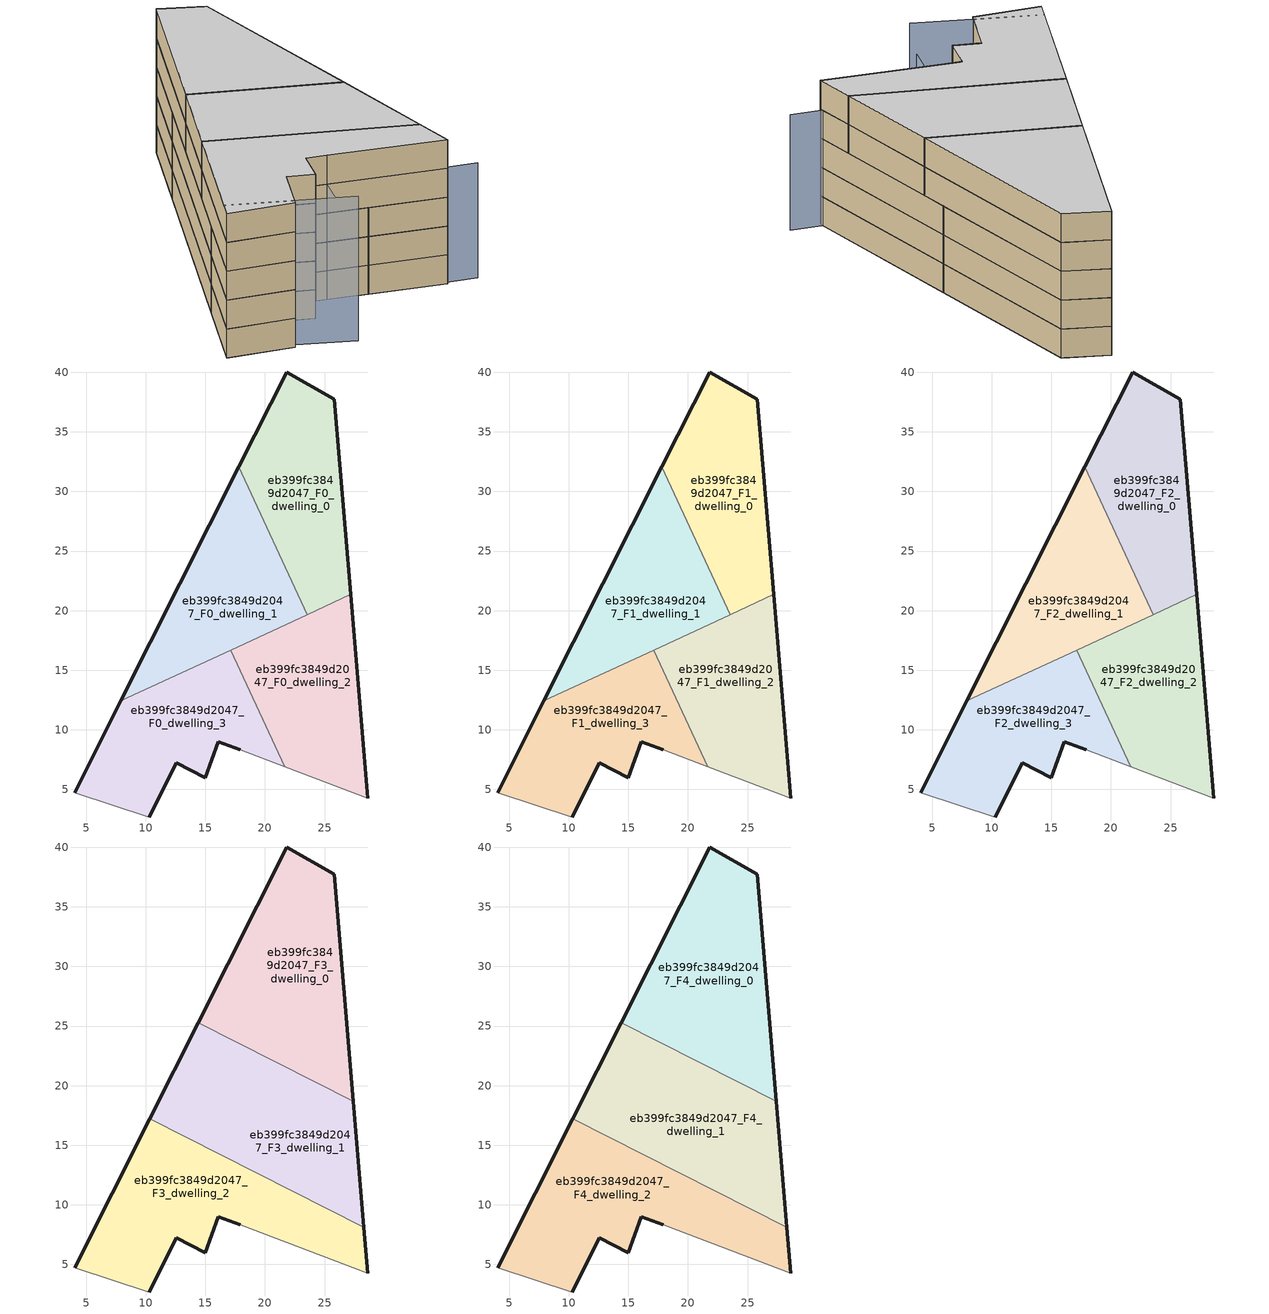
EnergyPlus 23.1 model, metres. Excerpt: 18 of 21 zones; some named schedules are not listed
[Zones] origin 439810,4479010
eb399fc3849d2047_F0_dwelling_0
 floor ground (EU_floor_Construction): 27.2,21.36 25.83,37.72 21.82,40.02 17.81,32.06 23.55,19.66 z0
 wall outside (EU_wall_Construction): 17.81,32.06 21.82,40.02 25.83,37.72 27.2,21.36 z0:3
 wall to eb399fc3849d2047_F0_dwelling_1 (EU_wall_Construction): 23.55,19.66 17.81,32.06 z0:3
 wall to eb399fc3849d2047_F0_dwelling_2 (EU_wall_Construction): 27.2,21.36 23.55,19.66 z0:3
eb399fc3849d2047_F0_dwelling_1
 floor ground (EU_floor_Construction): 23.55,19.66 17.81,32.06 7.91,12.42 z0
 wall outside (EU_wall_Construction): 7.91,12.42 17.81,32.06 z0:3
 wall to eb399fc3849d2047_F0_dwelling_3 (EU_wall_Construction): 17.12,16.69 7.91,12.42 z0:3
 wall to eb399fc3849d2047_F0_dwelling_2 (EU_wall_Construction): 23.55,19.66 17.12,16.69 z0:3
eb399fc3849d2047_F0_dwelling_2
 floor ground (EU_floor_Construction): 28.63,4.28 27.2,21.36 17.12,16.69 21.64,6.92 z0
 wall outside (EU_wall_Construction): 27.2,21.36 28.63,4.28 z0:3
 wall adiabatic (EU_wall_Construction): 28.63,4.28 21.64,6.92 z0:3
 wall to eb399fc3849d2047_F0_dwelling_3 (EU_wall_Construction): 21.64,6.92 17.12,16.69 z0:3
eb399fc3849d2047_F0_dwelling_3
 floor ground (EU_floor_Construction): 21.64,6.92 17.12,16.69 7.91,12.42 4.04,4.74 10.31,2.69 12.56,7.22 15,6 16.07,9.01 17.95,8.31 z0
 wall outside (EU_wall_Construction): 17.95,8.31 16.07,9.01 15,6 12.56,7.22 10.31,2.69 / 4.04,4.74 7.91,12.42 z0:3
 wall adiabatic (EU_wall_Construction): 21.64,6.92 17.95,8.31 / 10.31,2.69 4.04,4.74 z0:3
eb399fc3849d2047_F1_dwelling_0
 floor to eb399fc3849d2047_F0_dwelling_0 (EU_floor_Construction): 27.2,21.36 25.83,37.72 21.82,40.02 17.81,32.06 23.55,19.66 z3
 wall outside (EU_wall_Construction): 17.81,32.06 21.82,40.02 25.83,37.72 27.2,21.36 z3:6
 wall to eb399fc3849d2047_F1_dwelling_1 (EU_wall_Construction): 23.55,19.66 17.81,32.06 z3:6
 wall to eb399fc3849d2047_F1_dwelling_2 (EU_wall_Construction): 27.2,21.36 23.55,19.66 z3:6
eb399fc3849d2047_F1_dwelling_1
 floor to eb399fc3849d2047_F0_dwelling_1 (EU_floor_Construction): 23.55,19.66 17.81,32.06 7.91,12.42 z3
 wall outside (EU_wall_Construction): 7.91,12.42 17.81,32.06 z3:6
 wall to eb399fc3849d2047_F1_dwelling_3 (EU_wall_Construction): 17.12,16.69 7.91,12.42 z3:6
 wall to eb399fc3849d2047_F1_dwelling_2 (EU_wall_Construction): 23.55,19.66 17.12,16.69 z3:6
eb399fc3849d2047_F1_dwelling_2
 floor to eb399fc3849d2047_F0_dwelling_2 (EU_floor_Construction): 28.63,4.28 27.2,21.36 17.12,16.69 21.64,6.92 z3
 wall outside (EU_wall_Construction): 27.2,21.36 28.63,4.28 z3:6
 wall adiabatic (EU_wall_Construction): 28.63,4.28 21.64,6.92 z3:6
 wall to eb399fc3849d2047_F1_dwelling_3 (EU_wall_Construction): 21.64,6.92 17.12,16.69 z3:6
eb399fc3849d2047_F1_dwelling_3
 floor to eb399fc3849d2047_F0_dwelling_3 (EU_floor_Construction): 21.64,6.92 17.12,16.69 7.91,12.42 4.04,4.74 10.31,2.69 12.56,7.22 15,6 16.07,9.01 17.95,8.31 z3
 wall outside (EU_wall_Construction): 17.95,8.31 16.07,9.01 15,6 12.56,7.22 10.31,2.69 / 4.04,4.74 7.91,12.42 z3:6
 wall adiabatic (EU_wall_Construction): 21.64,6.92 17.95,8.31 / 10.31,2.69 4.04,4.74 z3:6
eb399fc3849d2047_F2_dwelling_0
 floor to eb399fc3849d2047_F1_dwelling_0 (EU_floor_Construction): 27.2,21.36 25.83,37.72 21.82,40.02 17.81,32.06 23.55,19.66 z6
 wall outside (EU_wall_Construction): 17.81,32.06 21.82,40.02 25.83,37.72 27.2,21.36 z6:9
 wall to eb399fc3849d2047_F2_dwelling_1 (EU_wall_Construction): 23.55,19.66 17.81,32.06 z6:9
 wall to eb399fc3849d2047_F2_dwelling_2 (EU_wall_Construction): 27.2,21.36 23.55,19.66 z6:9
eb399fc3849d2047_F2_dwelling_1
 floor to eb399fc3849d2047_F1_dwelling_1 (EU_floor_Construction): 23.55,19.66 17.81,32.06 7.91,12.42 z6
 wall outside (EU_wall_Construction): 7.91,12.42 17.81,32.06 z6:9
 wall to eb399fc3849d2047_F2_dwelling_3 (EU_wall_Construction): 17.12,16.69 7.91,12.42 z6:9
 wall to eb399fc3849d2047_F2_dwelling_2 (EU_wall_Construction): 23.55,19.66 17.12,16.69 z6:9
eb399fc3849d2047_F2_dwelling_2
 floor to eb399fc3849d2047_F1_dwelling_2 (EU_floor_Construction): 28.63,4.28 27.2,21.36 17.12,16.69 21.64,6.92 z6
 wall outside (EU_wall_Construction): 27.2,21.36 28.63,4.28 z6:9
 wall adiabatic (EU_wall_Construction): 28.63,4.28 21.64,6.92 z6:9
 wall to eb399fc3849d2047_F2_dwelling_3 (EU_wall_Construction): 21.64,6.92 17.12,16.69 z6:9
eb399fc3849d2047_F2_dwelling_3
 floor to eb399fc3849d2047_F1_dwelling_3 (EU_floor_Construction): 21.64,6.92 17.12,16.69 7.91,12.42 4.04,4.74 10.31,2.69 12.56,7.22 15,6 16.07,9.01 17.95,8.31 z6
 wall outside (EU_wall_Construction): 17.95,8.31 16.07,9.01 15,6 12.56,7.22 10.31,2.69 / 4.04,4.74 7.91,12.42 z6:9
 wall adiabatic (EU_wall_Construction): 21.64,6.92 17.95,8.31 / 10.31,2.69 4.04,4.74 z6:9
eb399fc3849d2047_F3_dwelling_0
 floor to eb399fc3849d2047_F2_dwelling_0 (EU_floor_Construction): 27.2,21.36 25.83,37.72 21.82,40.02 17.81,32.06 22.95,20.96 24.57,20.14 z9
 floor to eb399fc3849d2047_F2_dwelling_1 (EU_floor_Construction): 22.95,20.96 17.81,32.06 14.39,25.27 z9
 floor to eb399fc3849d2047_F2_dwelling_2 (EU_floor_Construction): 27.42,18.7 27.2,21.36 24.57,20.14 z9
 wall outside (EU_wall_Construction): 14.39,25.27 21.82,40.02 25.83,37.72 27.42,18.7 z9:12
 wall to eb399fc3849d2047_F3_dwelling_1 (EU_wall_Construction): 27.42,18.7 14.39,25.27 z9:12
eb399fc3849d2047_F3_dwelling_1
 floor to eb399fc3849d2047_F2_dwelling_1 (EU_floor_Construction): 23.55,19.66 22.95,20.96 14.39,25.27 10.32,17.21 14.12,15.3 z9
 floor to eb399fc3849d2047_F2_dwelling_0 (EU_floor_Construction): 24.57,20.14 22.95,20.96 23.55,19.66 z9
 floor to eb399fc3849d2047_F2_dwelling_2 (EU_floor_Construction): 28.31,8.14 27.42,18.7 24.57,20.14 17.12,16.69 18.87,12.9 z9
 floor to eb399fc3849d2047_F2_dwelling_3 (EU_floor_Construction): 18.87,12.9 17.12,16.69 14.12,15.3 z9
 wall outside (EU_wall_Construction): 10.32,17.21 14.39,25.27 / 27.42,18.7 28.31,8.14 z9:12
 wall to eb399fc3849d2047_F3_dwelling_2 (EU_wall_Construction): 28.31,8.14 10.32,17.21 z9:12
eb399fc3849d2047_F3_dwelling_2
 floor to eb399fc3849d2047_F2_dwelling_2 (EU_floor_Construction): 28.63,4.28 28.31,8.14 18.87,12.9 21.64,6.92 z9
 floor to eb399fc3849d2047_F2_dwelling_3 (EU_floor_Construction): 21.64,6.92 18.87,12.9 14.12,15.3 7.91,12.43 4.04,4.74 10.31,2.69 12.56,7.22 15,6 16.07,9.01 17.95,8.31 z9
 floor to eb399fc3849d2047_F2_dwelling_1 (EU_floor_Construction): 14.12,15.3 10.32,17.21 7.91,12.43 z9
 wall outside (EU_wall_Construction): 4.04,4.74 10.32,17.21 / 28.31,8.14 28.63,4.28 / 17.95,8.31 16.07,9.01 15,6 12.56,7.22 10.31,2.69 z9:12
 wall adiabatic (EU_wall_Construction): 28.63,4.28 17.95,8.31 / 10.31,2.69 4.04,4.74 z9:12
eb399fc3849d2047_F4_dwelling_0
 floor to eb399fc3849d2047_F3_dwelling_0 (EU_floor_Construction): 27.42,18.7 25.83,37.72 21.82,40.02 14.39,25.27 z12
 wall outside (EU_wall_Construction): 14.39,25.27 21.82,40.02 25.83,37.72 27.42,18.7 z12:15
 wall to eb399fc3849d2047_F4_dwelling_1 (EU_wall_Construction): 27.42,18.7 14.39,25.27 z12:15
 ceiling to eb399fc3849d2047_F5_dwelling_0 (EU_floor_Construction): 25.83,37.72 27.42,18.7 14.39,25.27 21.82,40.02 z15
eb399fc3849d2047_F4_dwelling_1
 floor to eb399fc3849d2047_F3_dwelling_1 (EU_floor_Construction): 28.31,8.14 27.42,18.7 14.39,25.27 10.32,17.21 z12
 wall outside (EU_wall_Construction): 10.32,17.21 14.39,25.27 / 27.42,18.7 28.31,8.14 z12:15
 wall to eb399fc3849d2047_F4_dwelling_2 (EU_wall_Construction): 28.31,8.14 10.32,17.21 z12:15
 ceiling to eb399fc3849d2047_F5_dwelling_1 (EU_floor_Construction): 27.42,18.7 28.31,8.14 10.32,17.21 14.39,25.27 z15
eb399fc3849d2047_F4_dwelling_2
 floor to eb399fc3849d2047_F3_dwelling_2 (EU_floor_Construction): 28.63,4.28 28.31,8.14 10.32,17.21 4.04,4.74 10.31,2.69 12.56,7.22 15,6 16.07,9.01 17.95,8.31 z12
 wall outside (EU_wall_Construction): 4.04,4.74 10.32,17.21 / 28.31,8.14 28.63,4.28 / 17.95,8.31 16.07,9.01 15,6 12.56,7.22 10.31,2.69 z12:15
 wall adiabatic (EU_wall_Construction): 28.63,4.28 17.95,8.31 / 10.31,2.69 4.04,4.74 z12:15
 ceiling to eb399fc3849d2047_F5_dwelling_2 (EU_floor_Construction): 28.31,8.14 28.63,4.28 17.95,8.31 16.07,9.01 15,6 12.56,7.22 10.31,2.69 4.04,4.74 10.32,17.21 z15
shading: 4.81,6.18 15.71,0.34 z0:15; 15.41,1.08 17.95,8.31 / 17.95,8.31 31.5,3.57 z0:12
[Building]
EU S2 Campaign: North Axis=0; Terrain=City; Solar Distribution=FullExterior
[Site:Location]
Madrid: Latitude=40.5; Longitude=-3.5; Time Zone=1; Elevation=609
[SizingPeriod:WeatherFileDays]
AnnualSizingPeriod: Begin Month=1; Begin Day of Month=1; End Month=12; End Day of Month=31; Day of Week for Start Day=Monday; Use Weather File Daylight Saving Period=No; Use Weather File Rain and Snow Indicators=No
[MATERIAL]
EU_InternalMass_Material: Roughness=MediumRough; Thickness=0.1; Conductivity=1; Density=1800; Specific Heat=900; Thermal Absorptance=0.9; Solar Absorptance=0.7; Visible Absorptance=0.7
[MATERIAL:NOMASS] Roughness=MediumRough; Thermal Absorptance=0.9; Solar Absorptance=0.7; Visible Absorptance=0.7
Name | Thermal Resistance
EU_wall_NoMass | 1.60022
EU_floor_NoMass | 0.470652
[CONSTRUCTION]
EU_wall_Construction: EU_wall_NoMass
EU_floor_Construction: EU_floor_NoMass
EU_InternalMass_Construction: EU_InternalMass_Material
[ZONE] Type=1; Multiplier=1; Ceiling Height=autocalculate; Floor Area=autocalculate; Part of Total Floor Area=Yes
Name | Volume
eb399fc3849d2047_F0_dwelling_0; eb399fc3849d2047_F1_dwelling_0; eb399fc3849d2047_F2_dwelling_0 | 352.917
eb399fc3849d2047_F3_dwelling_0; eb399fc3849d2047_F4_dwelling_0 | 470.539
eb399fc3849d2047_F0_dwelling_1; eb399fc3849d2047_F1_dwelling_1; eb399fc3849d2047_F2_dwelling_1 | 352.911
eb399fc3849d2047_F3_dwelling_1; eb399fc3849d2047_F4_dwelling_1 | 470.537
eb399fc3849d2047_F0_dwelling_2; eb399fc3849d2047_F1_dwelling_2; eb399fc3849d2047_F2_dwelling_2 | 352.924
eb399fc3849d2047_F3_dwelling_2; eb399fc3849d2047_F4_dwelling_2 | 470.536
eb399fc3849d2047_F0_dwelling_3; eb399fc3849d2047_F1_dwelling_3; eb399fc3849d2047_F2_dwelling_3 | 352.909
[INTERNALMASS] Construction=EU_InternalMass_Construction
Name | Zone or ZoneList | Surface Area
eb399fc3849d2047_F0_dwelling_0_EU_InternalMass | eb399fc3849d2047_F0_dwelling_0 | 117.634
eb399fc3849d2047_F0_dwelling_1_EU_InternalMass | eb399fc3849d2047_F0_dwelling_1 | 117.639
eb399fc3849d2047_F0_dwelling_2_EU_InternalMass | eb399fc3849d2047_F0_dwelling_2 | 117.636
eb399fc3849d2047_F0_dwelling_3_EU_InternalMass | eb399fc3849d2047_F0_dwelling_3 | 117.636
eb399fc3849d2047_F1_dwelling_0_EU_InternalMass | eb399fc3849d2047_F1_dwelling_0 | 117.634
eb399fc3849d2047_F1_dwelling_1_EU_InternalMass | eb399fc3849d2047_F1_dwelling_1 | 117.639
eb399fc3849d2047_F1_dwelling_2_EU_InternalMass | eb399fc3849d2047_F1_dwelling_2 | 117.636
eb399fc3849d2047_F1_dwelling_3_EU_InternalMass | eb399fc3849d2047_F1_dwelling_3 | 117.636
eb399fc3849d2047_F2_dwelling_0_EU_InternalMass | eb399fc3849d2047_F2_dwelling_0 | 117.634
eb399fc3849d2047_F2_dwelling_1_EU_InternalMass | eb399fc3849d2047_F2_dwelling_1 | 117.639
eb399fc3849d2047_F2_dwelling_2_EU_InternalMass | eb399fc3849d2047_F2_dwelling_2 | 117.636
eb399fc3849d2047_F2_dwelling_3_EU_InternalMass | eb399fc3849d2047_F2_dwelling_3 | 117.636
eb399fc3849d2047_F3_dwelling_0_EU_InternalMass | eb399fc3849d2047_F3_dwelling_0 | 156.846
eb399fc3849d2047_F3_dwelling_1_EU_InternalMass | eb399fc3849d2047_F3_dwelling_1 | 156.846
eb399fc3849d2047_F3_dwelling_2_EU_InternalMass | eb399fc3849d2047_F3_dwelling_2 | 156.846
eb399fc3849d2047_F4_dwelling_0_EU_InternalMass | eb399fc3849d2047_F4_dwelling_0 | 156.846
eb399fc3849d2047_F4_dwelling_1_EU_InternalMass | eb399fc3849d2047_F4_dwelling_1 | 156.846
eb399fc3849d2047_F4_dwelling_2_EU_InternalMass | eb399fc3849d2047_F4_dwelling_2 | 156.846
[OTHEREQUIPMENT] Fuel Type=Electricity; Design Level Calculation Method=Watts/Area; Power per Zone Floor Area=1; Fraction Latent=0; Fraction Radiant=0; Fraction Lost=0; Carbon Dioxide Generation Rate=0; EndUse Subcategory=EU_Step8_InternalGains
Name | Zone or ZoneList or Space or SpaceList | Schedule
EU_Step8_InternalGain_eb399fc3849d2047_F0_dwelling_0_f000 | eb399fc3849d2047_F0_dwelling_0 | EU_Step8_GainSchedule_eb399fc3849d2047_F0_dwelling_0_f000
EU_Step8_InternalGain_eb399fc3849d2047_F0_dwelling_1_f000 | eb399fc3849d2047_F0_dwelling_1 | EU_Step8_GainSchedule_eb399fc3849d2047_F0_dwelling_1_f000
EU_Step8_InternalGain_eb399fc3849d2047_F0_dwelling_2_f000 | eb399fc3849d2047_F0_dwelling_2 | EU_Step8_GainSchedule_eb399fc3849d2047_F0_dwelling_2_f000
EU_Step8_InternalGain_eb399fc3849d2047_F0_dwelling_3_f000 | eb399fc3849d2047_F0_dwelling_3 | EU_Step8_GainSchedule_eb399fc3849d2047_F0_dwelling_3_f000
EU_Step8_InternalGain_eb399fc3849d2047_F1_dwelling_0_f000 | eb399fc3849d2047_F1_dwelling_0 | EU_Step8_GainSchedule_eb399fc3849d2047_F1_dwelling_0_f000
EU_Step8_InternalGain_eb399fc3849d2047_F1_dwelling_1_f000 | eb399fc3849d2047_F1_dwelling_1 | EU_Step8_GainSchedule_eb399fc3849d2047_F1_dwelling_1_f000
EU_Step8_InternalGain_eb399fc3849d2047_F1_dwelling_2_f000 | eb399fc3849d2047_F1_dwelling_2 | EU_Step8_GainSchedule_eb399fc3849d2047_F1_dwelling_2_f000
EU_Step8_InternalGain_eb399fc3849d2047_F1_dwelling_3_f000 | eb399fc3849d2047_F1_dwelling_3 | EU_Step8_GainSchedule_eb399fc3849d2047_F1_dwelling_3_f000
EU_Step8_InternalGain_eb399fc3849d2047_F2_dwelling_0_f000 | eb399fc3849d2047_F2_dwelling_0 | EU_Step8_GainSchedule_eb399fc3849d2047_F2_dwelling_0_f000
EU_Step8_InternalGain_eb399fc3849d2047_F2_dwelling_1_f000 | eb399fc3849d2047_F2_dwelling_1 | EU_Step8_GainSchedule_eb399fc3849d2047_F2_dwelling_1_f000
EU_Step8_InternalGain_eb399fc3849d2047_F2_dwelling_2_f000 | eb399fc3849d2047_F2_dwelling_2 | EU_Step8_GainSchedule_eb399fc3849d2047_F2_dwelling_2_f000
EU_Step8_InternalGain_eb399fc3849d2047_F2_dwelling_3_f000 | eb399fc3849d2047_F2_dwelling_3 | EU_Step8_GainSchedule_eb399fc3849d2047_F2_dwelling_3_f000
EU_Step8_InternalGain_eb399fc3849d2047_F3_dwelling_0_f000 | eb399fc3849d2047_F3_dwelling_0 | EU_Step8_GainSchedule_eb399fc3849d2047_F3_dwelling_0_f000
EU_Step8_InternalGain_eb399fc3849d2047_F3_dwelling_1_f000 | eb399fc3849d2047_F3_dwelling_1 | EU_Step8_GainSchedule_eb399fc3849d2047_F3_dwelling_1_f000
EU_Step8_InternalGain_eb399fc3849d2047_F3_dwelling_2_f000 | eb399fc3849d2047_F3_dwelling_2 | EU_Step8_GainSchedule_eb399fc3849d2047_F3_dwelling_2_f000
EU_Step8_InternalGain_eb399fc3849d2047_F4_dwelling_0_f000 | eb399fc3849d2047_F4_dwelling_0 | EU_Step8_GainSchedule_eb399fc3849d2047_F4_dwelling_0_f000
EU_Step8_InternalGain_eb399fc3849d2047_F4_dwelling_1_f000 | eb399fc3849d2047_F4_dwelling_1 | EU_Step8_GainSchedule_eb399fc3849d2047_F4_dwelling_1_f000
EU_Step8_InternalGain_eb399fc3849d2047_F4_dwelling_2_f000 | eb399fc3849d2047_F4_dwelling_2 | EU_Step8_GainSchedule_eb399fc3849d2047_F4_dwelling_2_f000
[ZONEVENTILATION:DESIGNFLOWRATE] Schedule=EU_AlwaysOn; Design Flow Rate Calculation Method=AirChanges/Hour; Air Changes per Hour=0.480704; Ventilation Type=Natural; Fan Pressure Rise=0; Fan Total Efficiency=1; Constant Term Coefficient=1; Temperature Term Coefficient=0; Velocity Term Coefficient=0; Velocity Squared Term Coefficient=0; Minimum Indoor Temperature=-100; Maximum Indoor Temperature=100; Delta Temperature=-100; Minimum Outdoor Temperature=-100; Maximum Outdoor Temperature=100; Maximum Wind Speed=40
Name | Zone or ZoneList or Space or SpaceList
EU_ConstantAir_eb399fc3849d2047_F0_dwelling_0 | eb399fc3849d2047_F0_dwelling_0
EU_ConstantAir_eb399fc3849d2047_F0_dwelling_1 | eb399fc3849d2047_F0_dwelling_1
EU_ConstantAir_eb399fc3849d2047_F0_dwelling_2 | eb399fc3849d2047_F0_dwelling_2
EU_ConstantAir_eb399fc3849d2047_F0_dwelling_3 | eb399fc3849d2047_F0_dwelling_3
EU_ConstantAir_eb399fc3849d2047_F1_dwelling_0 | eb399fc3849d2047_F1_dwelling_0
EU_ConstantAir_eb399fc3849d2047_F1_dwelling_1 | eb399fc3849d2047_F1_dwelling_1
EU_ConstantAir_eb399fc3849d2047_F1_dwelling_2 | eb399fc3849d2047_F1_dwelling_2
EU_ConstantAir_eb399fc3849d2047_F1_dwelling_3 | eb399fc3849d2047_F1_dwelling_3
EU_ConstantAir_eb399fc3849d2047_F2_dwelling_0 | eb399fc3849d2047_F2_dwelling_0
EU_ConstantAir_eb399fc3849d2047_F2_dwelling_1 | eb399fc3849d2047_F2_dwelling_1
EU_ConstantAir_eb399fc3849d2047_F2_dwelling_2 | eb399fc3849d2047_F2_dwelling_2
EU_ConstantAir_eb399fc3849d2047_F2_dwelling_3 | eb399fc3849d2047_F2_dwelling_3
EU_ConstantAir_eb399fc3849d2047_F3_dwelling_0 | eb399fc3849d2047_F3_dwelling_0
EU_ConstantAir_eb399fc3849d2047_F3_dwelling_1 | eb399fc3849d2047_F3_dwelling_1
EU_ConstantAir_eb399fc3849d2047_F3_dwelling_2 | eb399fc3849d2047_F3_dwelling_2
EU_ConstantAir_eb399fc3849d2047_F4_dwelling_0 | eb399fc3849d2047_F4_dwelling_0
EU_ConstantAir_eb399fc3849d2047_F4_dwelling_1 | eb399fc3849d2047_F4_dwelling_1
EU_ConstantAir_eb399fc3849d2047_F4_dwelling_2 | eb399fc3849d2047_F4_dwelling_2
[HVACTEMPLATE:THERMOSTAT] Constant Heating Setpoint=20; Constant Cooling Setpoint=50
EU_HeatOnly_eb399fc3849d2047_F0_dwelling_0; EU_HeatOnly_eb399fc3849d2047_F0_dwelling_1; EU_HeatOnly_eb399fc3849d2047_F0_dwelling_2; EU_HeatOnly_eb399fc3849d2047_F0_dwelling_3; EU_HeatOnly_eb399fc3849d2047_F1_dwelling_0; EU_HeatOnly_eb399fc3849d2047_F1_dwelling_1; EU_HeatOnly_eb399fc3849d2047_F1_dwelling_2; EU_HeatOnly_eb399fc3849d2047_F1_dwelling_3; EU_HeatOnly_eb399fc3849d2047_F2_dwelling_0; EU_HeatOnly_eb399fc3849d2047_F2_dwelling_1; EU_HeatOnly_eb399fc3849d2047_F2_dwelling_2; EU_HeatOnly_eb399fc3849d2047_F2_dwelling_3; EU_HeatOnly_eb399fc3849d2047_F3_dwelling_0; EU_HeatOnly_eb399fc3849d2047_F3_dwelling_1; EU_HeatOnly_eb399fc3849d2047_F3_dwelling_2; EU_HeatOnly_eb399fc3849d2047_F4_dwelling_0; EU_HeatOnly_eb399fc3849d2047_F4_dwelling_1; EU_HeatOnly_eb399fc3849d2047_F4_dwelling_2; EU_HeatOnly_eb399fc3849d2047_F5_dwelling_0
